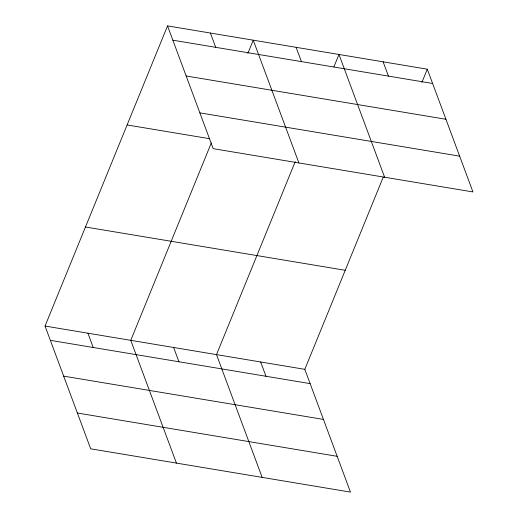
<?xml version="1.0" encoding="UTF-8"?>
<svg xmlns="http://www.w3.org/2000/svg" width="518" height="518" viewBox="0 0 518 518"><rect width="100%" height="100%" fill="white"/><g stroke="black" fill="none" stroke-linecap="round" stroke-linejoin="round"><path stroke-width="0.78" d="M383.255 177.104L304.817 369.334L350.472 492.1L90.702 448.821L45.047 326.055L167.528 25.9L427.298 69.179L472.953 191.945L213.183 148.666L167.528 25.9M211.325 142.929L130.769 340.339L176.424 463.105M247.863 53.386L253.25 40.184L298.905 162.95M295.234 161.648L216.492 354.623L262.147 477.382M333.883 66.939L338.973 54.468L384.628 177.227M421.905 82.388L427.298 69.179M172.844 40.19L432.608 83.469M186.156 75.984L445.92 119.269M199.87 112.866L459.641 156.151M127.111 124.948L209.66 138.707M85.47 227.001L345.234 270.286M45.047 326.055L304.817 369.334M50.363 340.345L310.127 383.624M63.675 376.139L323.439 419.425M77.389 413.021L337.16 456.306M383.132 61.823L388.448 76.114M296.115 47.326L301.431 61.616M210.392 33.042L215.708 47.332M260.651 361.978L265.967 376.269M173.634 347.481L178.95 361.771M87.911 333.197L93.227 347.487"/></g></svg>
